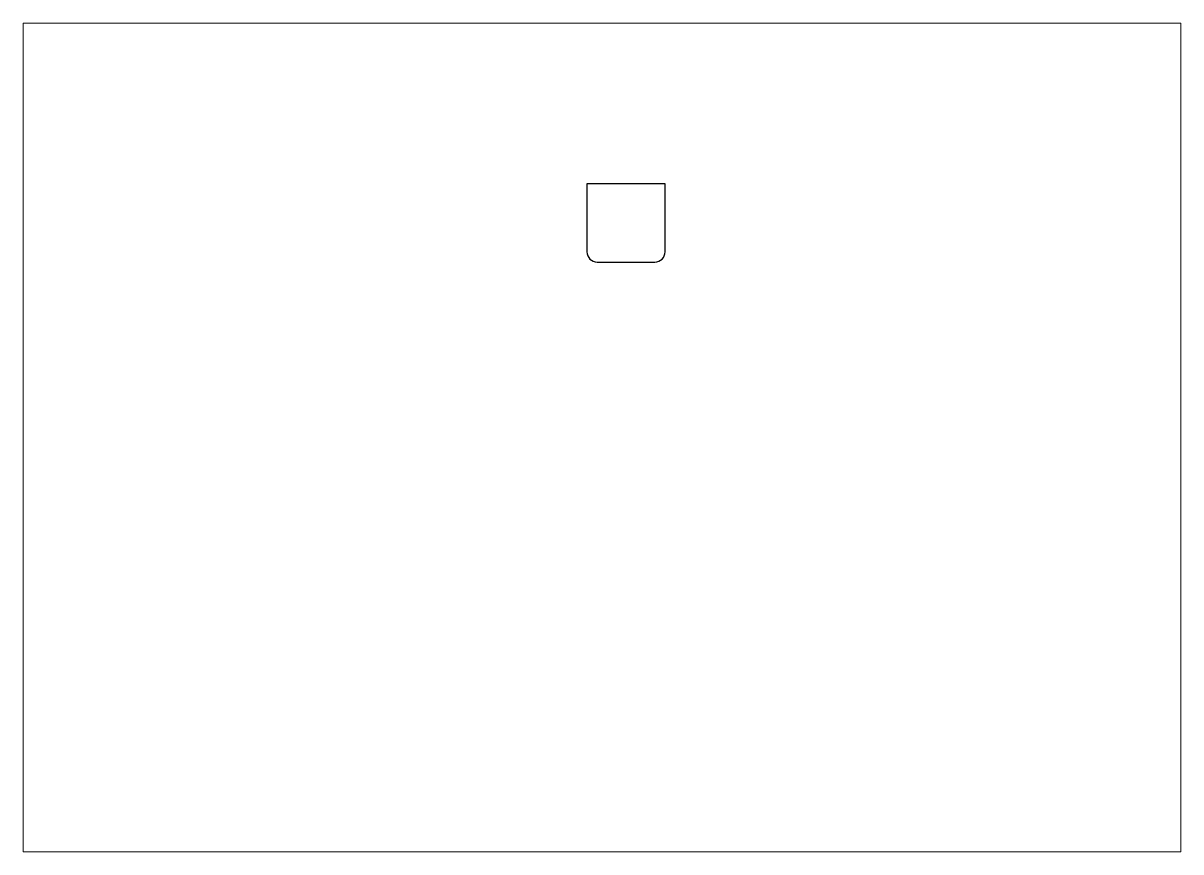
# Paper-space layout 'Layout1' of a CAD drawing. Extents: x 0 to 12.4, y 0 to 8.9.
# The model-space entities are those that its viewports show. They can reach past a viewport. Long polylines and large blocks are cut down to what shows.
import ezdxf

# ---------------------------------------------------------------- set-up
doc = ezdxf.new("R2010")
doc.units = 0
doc.header["$LTSCALE"] = 1.5
doc.layers.get('0').update_dxf_attribs({"linetype": 'CONTINUOUS'})

msp = doc.modelspace()

# ---------------------------------------------------------------- linework, layer by layer
msp.add_lwpolyline([(-484.61, -54.7, 0.414214), (-481.21, -51.3), (-481.21, -28.7), (-507.21, -28.7), (-507.21, -51.3, 0.414214), (-503.81, -54.7)], format="xyb", close=True)

psp = doc.layouts.get("Layout1")

# ---------------------------------------------------------------- viewports
at = {"layer": '0'}
psp.add_viewport(center=(6.202, 4.435), size=(12.401, 8.8772), view_center_point=(-502.187, -113.117), view_height=275.91753, dxfattribs=at)

doc.saveas('drawing.dxf')
